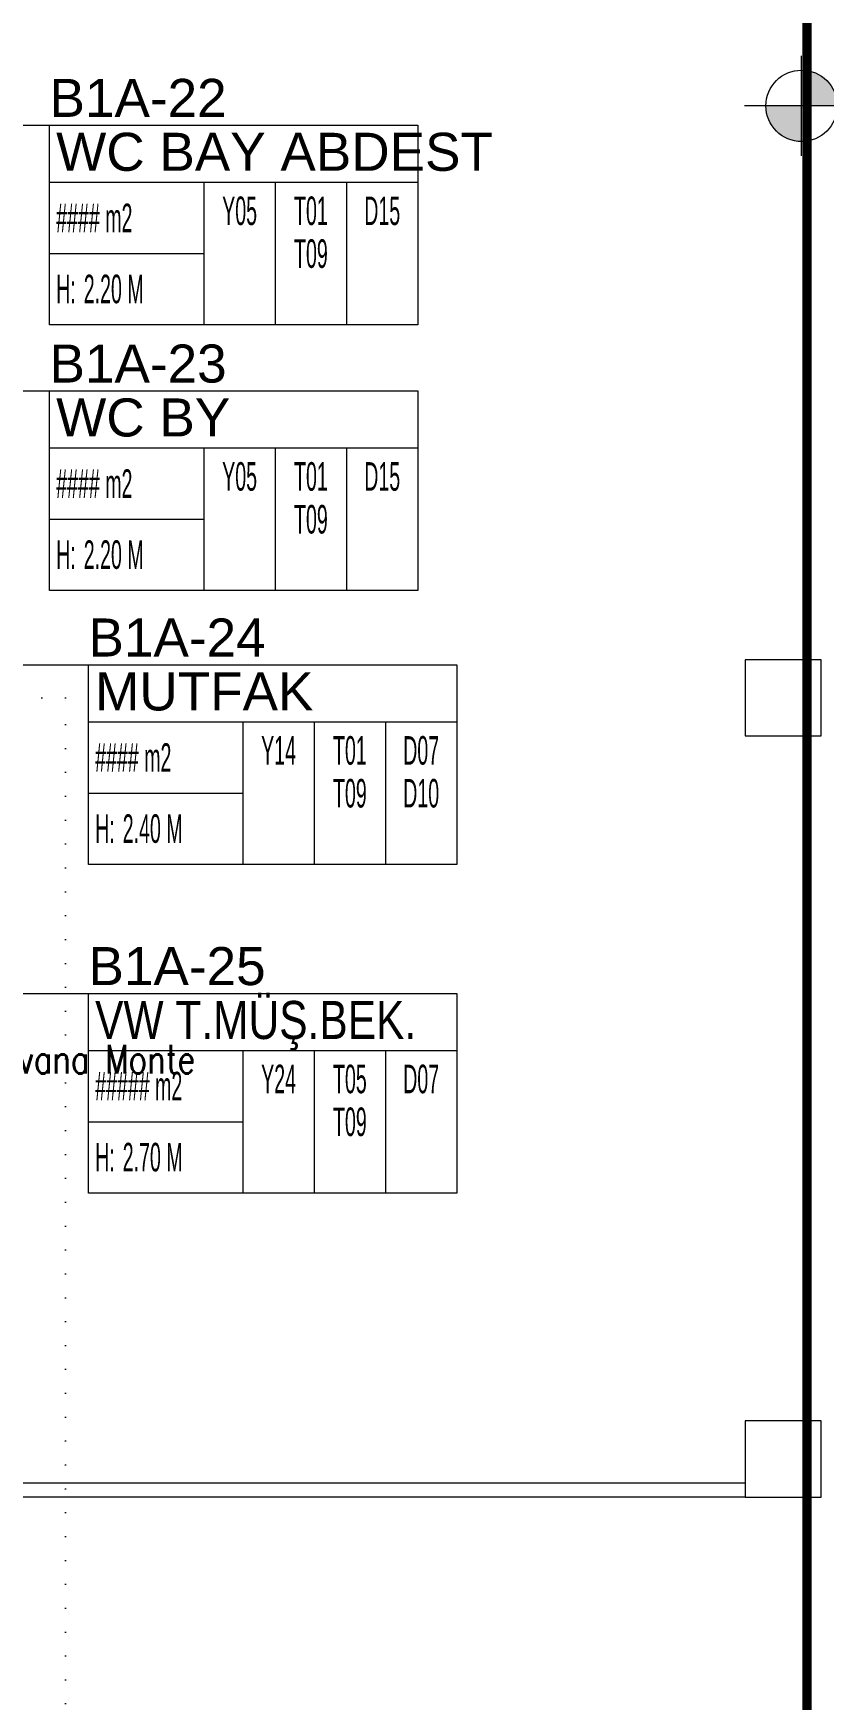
# Model space of a CAD drawing. Header units: metres. Extents: x -13621 to 152406, y -16073 to 22221.
# Drawn here: x 88526 to 89357, y 587 to 2338 of the extents above; entities that cross this region are included whole.
import ezdxf
from ezdxf.enums import TextEntityAlignment as Align

# ---------------------------------------------------------------- set-up
doc = ezdxf.new("R2010")
doc.units = ezdxf.units.M
doc.header["$LTSCALE"] = 100
doc.header["$MEASUREMENT"] = 0
doc.linetypes.add('DOT2', pattern=[0.125, 0, -0.125])
doc.layers.get('0').update_dxf_attribs({"color": 9, "lineweight": 9})
for name, color, linetype, lineweight in [('00', 9, 'Continuous', 9), ('01', 9, 'Continuous', 9), ('20', 9, 'DOT2', 9), ('21', 9, 'Continuous', 9), ('21_mahal200', 9, 'Continuous', 9), ('E-YAZI', 7, 'Continuous', 30)]:
    doc.layers.add(name, color=color, linetype=linetype, lineweight=lineweight)
doc.styles.add('Arial', font='arial.ttf', dxfattribs={"height": 2.5})
doc.styles.add('E-YAZI', font='txttw.shx')
doc.styles.add('MuuM_TEXT-ITALIC', font='ARIALNI.TTF')
doc.styles.add('MuuM_TEXT-STANDART', font='ARIALN.TTF')
doc.dimstyles.new('MuuM_DIM200', dxfattribs={"dimscale": 20, "dimtxt": 2, "dimasz": 1, "dimexe": 1, "dimexo": 1, "dimgap": 1, "dimtad": 1, "dimdec": 1, "dimrnd": 0.5, "dimdsep": 46, "dimtxsty": 'MuuM_TEXT-STANDART', "dimblk": 'ARCHTICK', "dimcen": 0, "dimdle": 0.15, "dimclrd": 256, "dimclre": 256, "dimclrt": 256, "dimadec": 0, "dimazin": 0, "dimtfac": 5, "dimtdec": 1, "dimtix": 1, "dimtmove": 2, "dimatfit": 3, "dimldrblk": 'DOT', "dimfxl": 3, "dimfxlon": 1, "dimtolj": 1, "dimlwd": -1, "dimlwe": -1, "dimarcsym": 0})

# ---------------------------------------------------------------- blocks, each defined once
blk = doc.blocks.new('p-kolon_80x80')
blk.add_lwpolyline([(-40, -40), (40, -40), (40, 40), (-40, 40)], close=True)
blk = doc.blocks.new('1.Bod.Ara.Sitatik Elk')
at = {"layer": '01'}
for p in [(5315, -6990), (5315, -7790)]:
    blk.add_blockref('p-kolon_80x80', p, dxfattribs=at)
blk = doc.blocks.new('_ArchTick')
at = {"color": 0, "linetype": 'ByBlock', "const_width": 0.15}
blk.add_lwpolyline([(-0.5, -0.5), (0.5, 0.5)], dxfattribs=at)
blk = doc.blocks.new('_Dot')
at = {"color": 0, "linetype": 'ByBlock', "lineweight": -2}
blk.add_line((-0.5, 0), (-1, 0), dxfattribs=at)
at = {"color": 0, "linetype": 'ByBlock', "const_width": 0.5}
blk.add_lwpolyline([(-0.25, 0, 1), (0.25, 0, 1)], format="xyb", close=True, dxfattribs=at)
blk = doc.blocks.new('0_roomno2')
blk.add_lwpolyline([(19.375, -10.5), (0, -10.5), (0, 0), (19.375, 0)], close=True)
for points in [[(0, -3), (19.375, -3)], [(8.125, -3), (8.125, -10.5)], [(11.875, -3), (11.875, -10.5)], [(15.625, -3), (15.625, -10.5)], [(0, -6.75), (8.125, -6.75)]]:
    blk.add_lwpolyline(points)
at = {"style": 'MuuM_TEXT-STANDART', "width": 0.6}
blk.add_text('H:', height=1.5, dxfattribs=at).set_placement((0.35, -8.608), align=Align.MIDDLE_LEFT)
at = {"style": 'Arial'}
blk.add_attdef('ODANO', (0, 1.17), '', height=2, dxfattribs=at)
blk.add_attdef('MEKANADI', text='', height=2, dxfattribs=at).set_placement((0.35, -3), align=Align.BOTTOM_LEFT)
at = {"style": 'MuuM_TEXT-STANDART', "width": 0.6}
for tag, p in [('M2', (0.35, -4.875)), ('TEMIZTAVANYUKSEKLIGI', (1.8, -8.608))]:
    blk.add_attdef(tag, text='', height=1.5, dxfattribs=at).set_placement(p, align=Align.MIDDLE_LEFT)
for tag, p in [('YER01', (10, -4.5)), ('TAVAN01', (13.75, -4.5)), ('DUVAR01', (17.5, -4.5)), ('YER02', (10, -6.75)), ('TAVAN02', (13.75, -6.75)), ('DUVAR02', (17.5, -6.75)), ('YER03', (10, -9)), ('TAVAN03', (13.75, -9)), ('DUVAR03', (17.5, -9))]:
    blk.add_attdef(tag, text='', height=1.5, dxfattribs=at).set_placement(p, align=Align.MIDDLE_CENTER)
blk = doc.blocks.new('0_elevationtarget-p-bk')
h = blk.add_hatch(color=250)
h.paths.add_polyline_path([(1.875, 0, 0.414214), (0, 1.875), (0, 0)])
h.paths.add_polyline_path([(0, 0), (-1.875, 0, 0.414214), (0, -1.875)])
blk.add_line((0, -2.625), (0, 2.625))
blk.add_lwpolyline([(12.453, 0), (-3, 0)])
blk.add_circle((0, 0), 1.875)
at = {"style": 'Arial'}
blk.add_attdef('BITMISKOT', text='', height=2, dxfattribs=at).set_placement((4.5, 0), align=Align.BOTTOM_LEFT)
at = {"style": 'MuuM_TEXT-ITALIC'}
blk.add_attdef('FINISHINGFLOORLEVEL', text='', height=2, dxfattribs=at).set_placement((4.5, -0.592), align=Align.TOP_LEFT)
blk = doc.blocks.new('1.Bod.Ara.Mimari Elk')
at = {"layer": '00'}
blk.add_lwpolyline([(4440, -7815), (5275, -7815), (5275, -7830), (4440, -7830)], close=True, dxfattribs=at)
at = {"layer": '20', "ltscale": 2}
for p, q in [((4560, -6990), (4460, -6990)), ((4560, -8750), (4560, -6990))]:
    blk.add_line(p, q, dxfattribs=at)
at = {"layer": '20', "ltscale": 2, "const_width": 10}
blk.add_lwpolyline([(5340, -8750), (5340, -5330), (7540, -5330), (7540, -6950), (7540, -7350.38, -0.2628505), (6470, -8635), (6470, -8455), (6150, -8455), (6150, -8750)], format="xyb", close=True, dxfattribs=at)
at = {"layer": '21', "xscale": 20, "yscale": 20, "zscale": 20}
blk.add_blockref('0_elevationtarget-p-bk', (5334.23, -6367.85), dxfattribs=at).add_auto_attribs({'BITMISKOT': ' -7.40', 'FINISHINGFLOORLEVEL': ' -7.50'})
at = {"layer": '21_mahal200'}
ref = blk.add_blockref('0_roomno2', (4543.02, -6388.13), dxfattribs=dict(at, xscale=20, yscale=20, zscale=20))
ref.add_attrib('ODANO', 'B1A-22', (4543.02, -6379.49), dxfattribs={"layer": '0', "height": 40, "style": 'Arial'})
ref.add_attrib('MEKANADI', 'WC BAY ABDEST', dxfattribs={"layer": '0', "height": 40, "style": 'Arial'}).set_placement((4550.02, -6448.13), align=Align.BOTTOM_LEFT)
ref.add_attrib('M2', '#### m2', dxfattribs={"layer": '0', "height": 30, "style": 'MuuM_TEXT-STANDART', "width": 0.6}).set_placement((4550.02, -6485.63), align=Align.MIDDLE_LEFT)
ref.add_attrib('TEMIZTAVANYUKSEKLIGI', '2.20 M', dxfattribs={"layer": '0', "height": 30, "style": 'MuuM_TEXT-STANDART', "width": 0.6}).set_placement((4579.02, -6560.29), align=Align.MIDDLE_LEFT)
ref.add_attrib('YER01', 'Y05', dxfattribs={"layer": '0', "height": 30, "style": 'MuuM_TEXT-STANDART', "width": 0.6}).set_placement((4743.02, -6478.13), align=Align.MIDDLE_CENTER)
ref.add_attrib('TAVAN01', 'T01', dxfattribs={"layer": '0', "height": 30, "style": 'MuuM_TEXT-STANDART', "width": 0.6}).set_placement((4818.02, -6478.13), align=Align.MIDDLE_CENTER)
ref.add_attrib('DUVAR01', 'D15', dxfattribs={"layer": '0', "height": 30, "style": 'MuuM_TEXT-STANDART', "width": 0.6}).set_placement((4893.02, -6478.13), align=Align.MIDDLE_CENTER)
ref.add_attrib('TAVAN02', 'T09', dxfattribs={"layer": '0', "height": 30, "style": 'MuuM_TEXT-STANDART', "width": 0.6}).set_placement((4818.02, -6523.13), align=Align.MIDDLE_CENTER)
ref = blk.add_blockref('0_roomno2', (4543.02, -6667.33), dxfattribs=dict(at, xscale=20, yscale=20, zscale=20))
ref.add_attrib('ODANO', 'B1A-23', (4543.02, -6658.69), dxfattribs={"layer": '0', "height": 40, "style": 'Arial'})
ref.add_attrib('MEKANADI', 'WC BY', dxfattribs={"layer": '0', "height": 40, "style": 'Arial'}).set_placement((4550.02, -6727.33), align=Align.BOTTOM_LEFT)
ref.add_attrib('M2', '#### m2', dxfattribs={"layer": '0', "height": 30, "style": 'MuuM_TEXT-STANDART', "width": 0.6}).set_placement((4550.02, -6764.83), align=Align.MIDDLE_LEFT)
ref.add_attrib('TEMIZTAVANYUKSEKLIGI', '2.20 M', dxfattribs={"layer": '0', "height": 30, "style": 'MuuM_TEXT-STANDART', "width": 0.6}).set_placement((4579.02, -6839.49), align=Align.MIDDLE_LEFT)
ref.add_attrib('YER01', 'Y05', dxfattribs={"layer": '0', "height": 30, "style": 'MuuM_TEXT-STANDART', "width": 0.6}).set_placement((4743.02, -6757.33), align=Align.MIDDLE_CENTER)
ref.add_attrib('TAVAN01', 'T01', dxfattribs={"layer": '0', "height": 30, "style": 'MuuM_TEXT-STANDART', "width": 0.6}).set_placement((4818.02, -6757.33), align=Align.MIDDLE_CENTER)
ref.add_attrib('DUVAR01', 'D15', dxfattribs={"layer": '0', "height": 30, "style": 'MuuM_TEXT-STANDART', "width": 0.6}).set_placement((4893.02, -6757.33), align=Align.MIDDLE_CENTER)
ref.add_attrib('TAVAN02', 'T09', dxfattribs={"layer": '0', "height": 30, "style": 'MuuM_TEXT-STANDART', "width": 0.6}).set_placement((4818.02, -6802.33), align=Align.MIDDLE_CENTER)
ref = blk.add_blockref('0_roomno2', (4584.01, -6955.29), dxfattribs=dict(at, xscale=20, yscale=20, zscale=20))
ref.add_attrib('ODANO', 'B1A-24', (4584.01, -6946.64), dxfattribs={"layer": '0', "height": 40, "style": 'Arial'})
ref.add_attrib('MEKANADI', 'MUTFAK', dxfattribs={"layer": '0', "height": 40, "style": 'Arial'}).set_placement((4591.01, -7015.29), align=Align.BOTTOM_LEFT)
ref.add_attrib('M2', '#### m2', dxfattribs={"layer": '0', "height": 30, "style": 'MuuM_TEXT-STANDART', "width": 0.6}).set_placement((4591.01, -7052.79), align=Align.MIDDLE_LEFT)
ref.add_attrib('TEMIZTAVANYUKSEKLIGI', '2.40 M', dxfattribs={"layer": '0', "height": 30, "style": 'MuuM_TEXT-STANDART', "width": 0.6}).set_placement((4620.01, -7127.45), align=Align.MIDDLE_LEFT)
ref.add_attrib('YER01', 'Y14', dxfattribs={"layer": '0', "height": 30, "style": 'MuuM_TEXT-STANDART', "width": 0.6}).set_placement((4784.01, -7045.29), align=Align.MIDDLE_CENTER)
ref.add_attrib('TAVAN01', 'T01', dxfattribs={"layer": '0', "height": 30, "style": 'MuuM_TEXT-STANDART', "width": 0.6}).set_placement((4859.01, -7045.29), align=Align.MIDDLE_CENTER)
ref.add_attrib('DUVAR01', 'D07', dxfattribs={"layer": '0', "height": 30, "style": 'MuuM_TEXT-STANDART', "width": 0.6}).set_placement((4934.01, -7045.29), align=Align.MIDDLE_CENTER)
ref.add_attrib('TAVAN02', 'T09', dxfattribs={"layer": '0', "height": 30, "style": 'MuuM_TEXT-STANDART', "width": 0.6}).set_placement((4859.01, -7090.29), align=Align.MIDDLE_CENTER)
ref.add_attrib('DUVAR02', 'D10', dxfattribs={"layer": '0', "height": 30, "style": 'MuuM_TEXT-STANDART', "width": 0.6}).set_placement((4934.01, -7090.29), align=Align.MIDDLE_CENTER)
ref = blk.add_blockref('0_roomno2', (4584.01, -7300.62), dxfattribs=dict(at, xscale=20, yscale=20, zscale=20))
ref.add_attrib('ODANO', 'B1A-25', (4584.01, -7291.98), dxfattribs={"layer": '0', "height": 40, "style": 'Arial'})
ref.add_attrib('MEKANADI', 'VW T.MÜŞ.BEK.', dxfattribs={"layer": '0', "height": 40, "style": 'Arial', "width": 0.8}).set_placement((4591.01, -7360.62), align=Align.BOTTOM_LEFT)
ref.add_attrib('M2', '##### m2', dxfattribs={"layer": '0', "height": 30, "style": 'MuuM_TEXT-STANDART', "width": 0.6}).set_placement((4591.01, -7398.12), align=Align.MIDDLE_LEFT)
ref.add_attrib('TEMIZTAVANYUKSEKLIGI', '2.70 M', dxfattribs={"layer": '0', "height": 30, "style": 'MuuM_TEXT-STANDART', "width": 0.6}).set_placement((4620.01, -7472.78), align=Align.MIDDLE_LEFT)
ref.add_attrib('YER01', 'Y24', dxfattribs={"layer": '0', "height": 30, "style": 'MuuM_TEXT-STANDART', "width": 0.6}).set_placement((4784.01, -7390.62), align=Align.MIDDLE_CENTER)
ref.add_attrib('TAVAN01', 'T05', dxfattribs={"layer": '0', "height": 30, "style": 'MuuM_TEXT-STANDART', "width": 0.6}).set_placement((4859.01, -7390.62), align=Align.MIDDLE_CENTER)
ref.add_attrib('DUVAR01', 'D07', dxfattribs={"layer": '0', "height": 30, "style": 'MuuM_TEXT-STANDART', "width": 0.6}).set_placement((4934.01, -7390.62), align=Align.MIDDLE_CENTER)
ref.add_attrib('TAVAN02', 'T09', dxfattribs={"layer": '0', "height": 30, "style": 'MuuM_TEXT-STANDART', "width": 0.6}).set_placement((4859.01, -7435.62), align=Align.MIDDLE_CENTER)
for points in [[(4343.51, -6388.13), (4543.02, -6388.13)], [(4343.51, -6667.33), (4543.02, -6667.33)], [(4343.51, -6955.29), (4584.01, -6955.29)], [(4343.51, -7300.62), (4584.01, -7300.62)]]:
    blk.add_leader(points, dimstyle='MuuM_DIM200', override={"dimasz": 1, "dimfxl": 10}, dxfattribs=at)

msp = doc.modelspace()

# ---------------------------------------------------------------- block references
for name in ['1.Bod.Ara.Mimari Elk', '1.Bod.Ara.Sitatik Elk']:
    msp.add_blockref(name, (84000, 8630))

# ---------------------------------------------------------------- texts
at = {"layer": 'E-YAZI', "color": 30, "style": 'E-YAZI', "width": 0.8}
msp.add_text('Asma Tavana Monte', height=30, dxfattribs=at).set_placement((88371.2, 1245.1))

doc.saveas('drawing.dxf')
